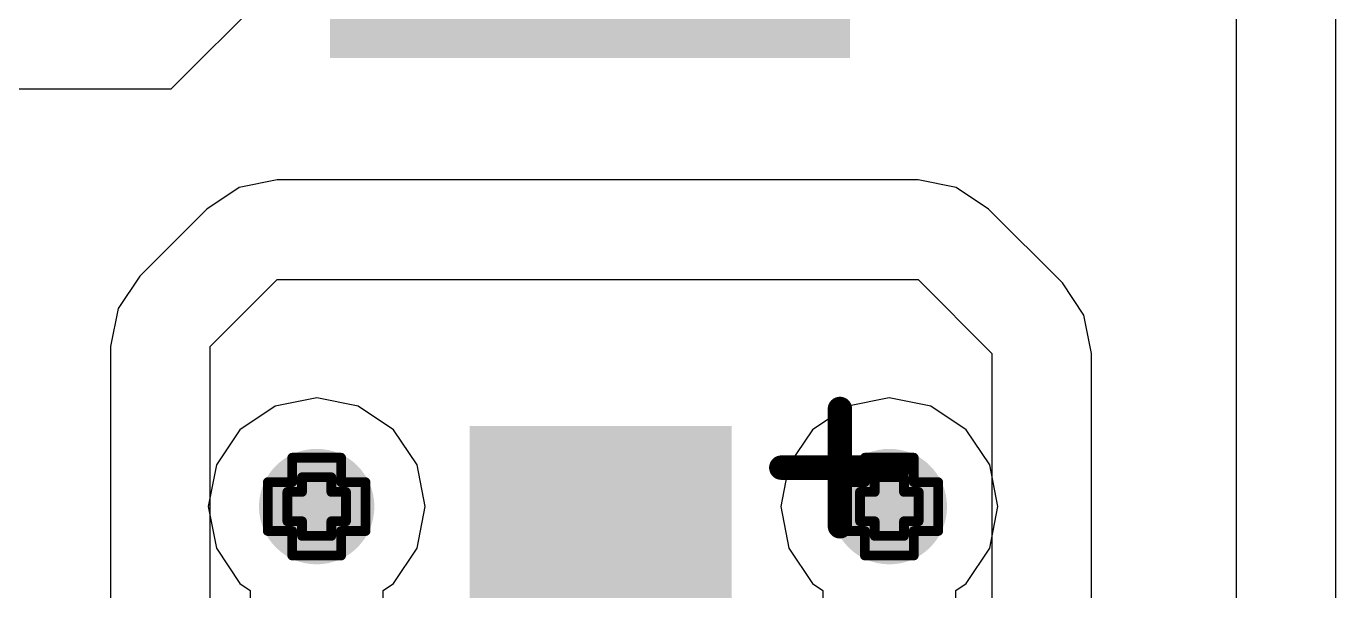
# Model space of a CAD drawing. Header units: inches. Extents: x 0 to 198, y 0 to 199.
# Drawn here: x 5.9123 to 6.1804, y 3.0993 to 3.2148 of the extents above; entities that cross this region are included whole.
import ezdxf

# ---------------------------------------------------------------- set-up
doc = ezdxf.new("R2010")
doc.units = ezdxf.units.IN
doc.header["$MEASUREMENT"] = 0
for name, color, linetype in [('Bottom Layer', 5, 'Continuous'), ('Drill Drawing', 1, 'Continuous'), ('Layer 1', 16, 'Continuous'), ('Layer 2', 76, 'Continuous'), ('Top Layer', 1, 'Continuous'), ('Top Overlay', 2, 'Continuous'), ('Top Paste', 8, 'Continuous'), ('Top Solder', 216, 'Continuous'), ('Via Holes', 16, 'Continuous')]:
    doc.layers.add(name, color=color, linetype=linetype)

# ---------------------------------------------------------------- blocks, each defined once
blk = doc.blocks.new('OVZ121M1VTR_1013_369')
at = {"layer": 'Top Layer'}
blk.add_hatch(color=1, dxfattribs=at).paths.add_polyline_path([(-0.24251, 0.02482), (-0.08858, 0.02482), (-0.08858, -0.02482), (-0.24251, -0.02482)])
at = {"layer": 'Top Paste'}
blk.add_hatch(color=8, dxfattribs=at).paths.add_polyline_path([(-0.24251, 0.02482), (-0.08858, 0.02482), (-0.08858, -0.02482), (-0.24251, -0.02482)])
at = {"layer": 'Top Solder'}
blk.add_hatch(color=216, dxfattribs=at).paths.add_polyline_path([(-0.24451, 0.02682), (-0.08658, 0.02682), (-0.08658, -0.02682), (-0.24451, -0.02682)])
at = {"layer": 'Top Overlay'}
for points in [[(-0.236, 0.037, 0.005, 0.005, 0), (-0.236, 0.061, 0.005, 0.005, 0)], [(-0.224, 0.049, 0.005, 0.005, 0), (-0.248, 0.049, 0.005, 0.005, 0)]]:
    blk.add_lwpolyline(points, format="xyseb", dxfattribs=at)
for points in [[(-0.23725, 0.061, 0.0025, 0.0025, 1), (-0.23475, 0.061, 0.0025, 0.0025, 1)], [(-0.24925, 0.049, 0.0025, 0.0025, 1), (-0.24675, 0.049, 0.0025, 0.0025, 1)], [(-0.22525, 0.049, 0.0025, 0.0025, 1), (-0.22275, 0.049, 0.0025, 0.0025, 1)], [(-0.23725, 0.037, 0.0025, 0.0025, 1), (-0.23475, 0.037, 0.0025, 0.0025, 1)]]:
    blk.add_lwpolyline(points, format="xyseb", close=True, dxfattribs=at)
blk = doc.blocks.new('UCD_220_F_10__D___375')
at = {"layer": 'Top Layer'}
blk.add_hatch(color=1, dxfattribs=at).paths.add_polyline_path([(0.07874, 0.04921), (0.23622, 0.04921), (0.23622, -0.04921), (0.07874, -0.04921)])
at = {"layer": 'Top Paste'}
blk.add_hatch(color=8, dxfattribs=at).paths.add_polyline_path([(0.07874, 0.04921), (0.23622, 0.04921), (0.23622, -0.04921), (0.07874, -0.04921)])
at = {"layer": 'Top Solder'}
blk.add_hatch(color=216, dxfattribs=at).paths.add_polyline_path([(0.07474, 0.05321), (0.24022, 0.05321), (0.24022, -0.05321), (0.07474, -0.05321)])

msp = doc.modelspace()

# ---------------------------------------------------------------- hatches: boundary and pattern name
at = {"layer": 'Bottom Layer'}
h = msp.add_hatch(color=5, dxfattribs=at)
edge = h.paths.add_edge_path()
edge.add_arc((5.97178, 3.11656), 0.01181, 0, 360)
h = msp.add_hatch(color=5, dxfattribs=at)
edge = h.paths.add_edge_path()
edge.add_arc((6.089, 3.11656), 0.01181, 0, 360)
at = {"layer": 'Layer 1'}
h = msp.add_hatch(color=16, dxfattribs=at)
edge = h.paths.add_edge_path()
edge.add_arc((5.97178, 3.11656), 0.01181, 0, 360)
h = msp.add_hatch(color=16, dxfattribs=at)
edge = h.paths.add_edge_path()
edge.add_arc((6.089, 3.11656), 0.01181, 0, 360)
at = {"layer": 'Layer 2'}
h = msp.add_hatch(color=76, dxfattribs=at)
edge = h.paths.add_edge_path()
edge.add_arc((5.97178, 3.11656), 0.01181, 0, 360)
h = msp.add_hatch(color=76, dxfattribs=at)
edge = h.paths.add_edge_path()
edge.add_arc((6.089, 3.11656), 0.01181, 0, 360)
at = {"layer": 'Top Layer'}
h = msp.add_hatch(color=1, dxfattribs=at)
edge = h.paths.add_edge_path()
edge.add_arc((5.97178, 3.11656), 0.01181, 0, 360)
h = msp.add_hatch(color=1, dxfattribs=at)
edge = h.paths.add_edge_path()
edge.add_arc((6.089, 3.11656), 0.01181, 0, 360)
at = {"layer": 'Via Holes'}
h = msp.add_hatch(color=7, dxfattribs=at)
edge = h.paths.add_edge_path()
edge.add_arc((5.97178, 3.11656), 0.00591, 0, 360)
h = msp.add_hatch(color=7, dxfattribs=at)
edge = h.paths.add_edge_path()
edge.add_arc((6.089, 3.11656), 0.00591, 0, 360)

# ---------------------------------------------------------------- linework, layer by layer
at = {"layer": 'Bottom Layer'}
for p, q in [((6.16, 3.352), (6.16, 3.131)), ((6.18039, 3.131), (6.18039, 3.352)), ((5.942, 3.202), (5.96519, 3.22519)), ((5.661, 3.202), (5.942, 3.202)), ((6.16, 3.131), (6.16, 2.454)), ((6.18039, 2.454), (6.18039, 3.131))]:
    msp.add_line(p, q, dxfattribs=at)
at = {"layer": 'Drill Drawing'}
for points in [[(5.96678, 3.12156, 0.002, 0.002, 0), (5.96678, 3.12656, 0.002, 0.002, 0)], [(5.96678, 3.12656, 0.002, 0.002, 0), (5.97678, 3.12656, 0.002, 0.002, 0)], [(5.97678, 3.12156, 0.002, 0.002, 0), (5.97678, 3.12656, 0.002, 0.002, 0)], [(6.084, 3.12156, 0.002, 0.002, 0), (6.084, 3.12656, 0.002, 0.002, 0)], [(6.084, 3.12656, 0.002, 0.002, 0), (6.094, 3.12656, 0.002, 0.002, 0)], [(6.094, 3.12156, 0.002, 0.002, 0), (6.094, 3.12656, 0.002, 0.002, 0)], [(5.96878, 3.11956, 0.002, 0.002, 0), (5.96878, 3.12256, 0.002, 0.002, 0)], [(5.96878, 3.12256, 0.002, 0.002, 0), (5.97478, 3.12256, 0.002, 0.002, 0)], [(5.97478, 3.11956, 0.002, 0.002, 0), (5.97478, 3.12256, 0.002, 0.002, 0)], [(6.086, 3.11956, 0.002, 0.002, 0), (6.086, 3.12256, 0.002, 0.002, 0)], [(6.086, 3.12256, 0.002, 0.002, 0), (6.092, 3.12256, 0.002, 0.002, 0)], [(6.092, 3.11956, 0.002, 0.002, 0), (6.092, 3.12256, 0.002, 0.002, 0)], [(5.96178, 3.11156, 0.002, 0.002, 0), (5.96178, 3.12156, 0.002, 0.002, 0)], [(5.96178, 3.12156, 0.002, 0.002, 0), (5.96678, 3.12156, 0.002, 0.002, 0)], [(5.96578, 3.11356, 0.002, 0.002, 0), (5.96578, 3.11956, 0.002, 0.002, 0)], [(5.96578, 3.11956, 0.002, 0.002, 0), (5.96878, 3.11956, 0.002, 0.002, 0)], [(5.97478, 3.11956, 0.002, 0.002, 0), (5.97778, 3.11956, 0.002, 0.002, 0)], [(5.97678, 3.12156, 0.002, 0.002, 0), (5.98178, 3.12156, 0.002, 0.002, 0)], [(5.97778, 3.11356, 0.002, 0.002, 0), (5.97778, 3.11956, 0.002, 0.002, 0)], [(5.98178, 3.11156, 0.002, 0.002, 0), (5.98178, 3.12156, 0.002, 0.002, 0)], [(6.079, 3.11156, 0.002, 0.002, 0), (6.079, 3.12156, 0.002, 0.002, 0)], [(6.079, 3.12156, 0.002, 0.002, 0), (6.084, 3.12156, 0.002, 0.002, 0)], [(6.083, 3.11356, 0.002, 0.002, 0), (6.083, 3.11956, 0.002, 0.002, 0)], [(6.083, 3.11956, 0.002, 0.002, 0), (6.086, 3.11956, 0.002, 0.002, 0)], [(6.092, 3.11956, 0.002, 0.002, 0), (6.095, 3.11956, 0.002, 0.002, 0)], [(6.094, 3.12156, 0.002, 0.002, 0), (6.099, 3.12156, 0.002, 0.002, 0)], [(6.095, 3.11356, 0.002, 0.002, 0), (6.095, 3.11956, 0.002, 0.002, 0)], [(6.099, 3.11156, 0.002, 0.002, 0), (6.099, 3.12156, 0.002, 0.002, 0)], [(5.96178, 3.11156, 0.002, 0.002, 0), (5.96678, 3.11156, 0.002, 0.002, 0)], [(5.96578, 3.11356, 0.002, 0.002, 0), (5.96878, 3.11356, 0.002, 0.002, 0)], [(5.96678, 3.10656, 0.002, 0.002, 0), (5.96678, 3.11156, 0.002, 0.002, 0)], [(5.96878, 3.11056, 0.002, 0.002, 0), (5.96878, 3.11356, 0.002, 0.002, 0)], [(5.97478, 3.11356, 0.002, 0.002, 0), (5.97778, 3.11356, 0.002, 0.002, 0)], [(5.97478, 3.11056, 0.002, 0.002, 0), (5.97478, 3.11356, 0.002, 0.002, 0)], [(5.97678, 3.11156, 0.002, 0.002, 0), (5.98178, 3.11156, 0.002, 0.002, 0)], [(5.97678, 3.10656, 0.002, 0.002, 0), (5.97678, 3.11156, 0.002, 0.002, 0)], [(6.079, 3.11156, 0.002, 0.002, 0), (6.084, 3.11156, 0.002, 0.002, 0)], [(6.083, 3.11356, 0.002, 0.002, 0), (6.086, 3.11356, 0.002, 0.002, 0)], [(6.084, 3.10656, 0.002, 0.002, 0), (6.084, 3.11156, 0.002, 0.002, 0)], [(6.086, 3.11056, 0.002, 0.002, 0), (6.086, 3.11356, 0.002, 0.002, 0)], [(6.092, 3.11356, 0.002, 0.002, 0), (6.095, 3.11356, 0.002, 0.002, 0)], [(6.092, 3.11056, 0.002, 0.002, 0), (6.092, 3.11356, 0.002, 0.002, 0)], [(6.094, 3.11156, 0.002, 0.002, 0), (6.099, 3.11156, 0.002, 0.002, 0)], [(6.094, 3.10656, 0.002, 0.002, 0), (6.094, 3.11156, 0.002, 0.002, 0)], [(5.96878, 3.11056, 0.002, 0.002, 0), (5.97478, 3.11056, 0.002, 0.002, 0)], [(6.086, 3.11056, 0.002, 0.002, 0), (6.092, 3.11056, 0.002, 0.002, 0)], [(5.96678, 3.10656, 0.002, 0.002, 0), (5.97678, 3.10656, 0.002, 0.002, 0)], [(6.084, 3.10656, 0.002, 0.002, 0), (6.094, 3.10656, 0.002, 0.002, 0)]]:
    msp.add_lwpolyline(points, format="xyseb", dxfattribs=at)
for points in [[(5.96628, 3.12656, 0.001, 0.001, 1), (5.96728, 3.12656, 0.001, 0.001, 1)], [(5.96628, 3.12656, 0.001, 0.001, 1), (5.96728, 3.12656, 0.001, 0.001, 1)], [(5.97628, 3.12656, 0.001, 0.001, 1), (5.97728, 3.12656, 0.001, 0.001, 1)], [(5.97628, 3.12656, 0.001, 0.001, 1), (5.97728, 3.12656, 0.001, 0.001, 1)], [(6.0835, 3.12656, 0.001, 0.001, 1), (6.0845, 3.12656, 0.001, 0.001, 1)], [(6.0835, 3.12656, 0.001, 0.001, 1), (6.0845, 3.12656, 0.001, 0.001, 1)], [(6.0935, 3.12656, 0.001, 0.001, 1), (6.0945, 3.12656, 0.001, 0.001, 1)], [(6.0935, 3.12656, 0.001, 0.001, 1), (6.0945, 3.12656, 0.001, 0.001, 1)], [(5.96828, 3.12256, 0.001, 0.001, 1), (5.96928, 3.12256, 0.001, 0.001, 1)], [(5.96828, 3.12256, 0.001, 0.001, 1), (5.96928, 3.12256, 0.001, 0.001, 1)], [(5.97428, 3.12256, 0.001, 0.001, 1), (5.97528, 3.12256, 0.001, 0.001, 1)], [(5.97428, 3.12256, 0.001, 0.001, 1), (5.97528, 3.12256, 0.001, 0.001, 1)], [(6.0855, 3.12256, 0.001, 0.001, 1), (6.0865, 3.12256, 0.001, 0.001, 1)], [(6.0855, 3.12256, 0.001, 0.001, 1), (6.0865, 3.12256, 0.001, 0.001, 1)], [(6.0915, 3.12256, 0.001, 0.001, 1), (6.0925, 3.12256, 0.001, 0.001, 1)], [(6.0915, 3.12256, 0.001, 0.001, 1), (6.0925, 3.12256, 0.001, 0.001, 1)], [(5.96128, 3.12156, 0.001, 0.001, 1), (5.96228, 3.12156, 0.001, 0.001, 1)], [(5.96128, 3.12156, 0.001, 0.001, 1), (5.96228, 3.12156, 0.001, 0.001, 1)], [(5.96528, 3.11956, 0.001, 0.001, 1), (5.96628, 3.11956, 0.001, 0.001, 1)], [(5.96528, 3.11956, 0.001, 0.001, 1), (5.96628, 3.11956, 0.001, 0.001, 1)], [(5.96628, 3.12156, 0.001, 0.001, 1), (5.96728, 3.12156, 0.001, 0.001, 1)], [(5.96628, 3.12156, 0.001, 0.001, 1), (5.96728, 3.12156, 0.001, 0.001, 1)], [(5.96828, 3.11956, 0.001, 0.001, 1), (5.96928, 3.11956, 0.001, 0.001, 1)], [(5.96828, 3.11956, 0.001, 0.001, 1), (5.96928, 3.11956, 0.001, 0.001, 1)], [(5.97428, 3.11956, 0.001, 0.001, 1), (5.97528, 3.11956, 0.001, 0.001, 1)], [(5.97428, 3.11956, 0.001, 0.001, 1), (5.97528, 3.11956, 0.001, 0.001, 1)], [(5.97628, 3.12156, 0.001, 0.001, 1), (5.97728, 3.12156, 0.001, 0.001, 1)], [(5.97628, 3.12156, 0.001, 0.001, 1), (5.97728, 3.12156, 0.001, 0.001, 1)], [(5.97728, 3.11956, 0.001, 0.001, 1), (5.97828, 3.11956, 0.001, 0.001, 1)], [(5.97728, 3.11956, 0.001, 0.001, 1), (5.97828, 3.11956, 0.001, 0.001, 1)], [(5.98128, 3.12156, 0.001, 0.001, 1), (5.98228, 3.12156, 0.001, 0.001, 1)], [(5.98128, 3.12156, 0.001, 0.001, 1), (5.98228, 3.12156, 0.001, 0.001, 1)], [(6.0785, 3.12156, 0.001, 0.001, 1), (6.0795, 3.12156, 0.001, 0.001, 1)], [(6.0785, 3.12156, 0.001, 0.001, 1), (6.0795, 3.12156, 0.001, 0.001, 1)], [(6.0825, 3.11956, 0.001, 0.001, 1), (6.0835, 3.11956, 0.001, 0.001, 1)], [(6.0825, 3.11956, 0.001, 0.001, 1), (6.0835, 3.11956, 0.001, 0.001, 1)], [(6.0835, 3.12156, 0.001, 0.001, 1), (6.0845, 3.12156, 0.001, 0.001, 1)], [(6.0835, 3.12156, 0.001, 0.001, 1), (6.0845, 3.12156, 0.001, 0.001, 1)], [(6.0855, 3.11956, 0.001, 0.001, 1), (6.0865, 3.11956, 0.001, 0.001, 1)], [(6.0855, 3.11956, 0.001, 0.001, 1), (6.0865, 3.11956, 0.001, 0.001, 1)], [(6.0915, 3.11956, 0.001, 0.001, 1), (6.0925, 3.11956, 0.001, 0.001, 1)], [(6.0915, 3.11956, 0.001, 0.001, 1), (6.0925, 3.11956, 0.001, 0.001, 1)], [(6.0935, 3.12156, 0.001, 0.001, 1), (6.0945, 3.12156, 0.001, 0.001, 1)], [(6.0935, 3.12156, 0.001, 0.001, 1), (6.0945, 3.12156, 0.001, 0.001, 1)], [(6.0945, 3.11956, 0.001, 0.001, 1), (6.0955, 3.11956, 0.001, 0.001, 1)], [(6.0945, 3.11956, 0.001, 0.001, 1), (6.0955, 3.11956, 0.001, 0.001, 1)], [(6.0985, 3.12156, 0.001, 0.001, 1), (6.0995, 3.12156, 0.001, 0.001, 1)], [(6.0985, 3.12156, 0.001, 0.001, 1), (6.0995, 3.12156, 0.001, 0.001, 1)], [(5.96128, 3.11156, 0.001, 0.001, 1), (5.96228, 3.11156, 0.001, 0.001, 1)], [(5.96128, 3.11156, 0.001, 0.001, 1), (5.96228, 3.11156, 0.001, 0.001, 1)], [(5.96528, 3.11356, 0.001, 0.001, 1), (5.96628, 3.11356, 0.001, 0.001, 1)], [(5.96528, 3.11356, 0.001, 0.001, 1), (5.96628, 3.11356, 0.001, 0.001, 1)], [(5.96628, 3.11156, 0.001, 0.001, 1), (5.96728, 3.11156, 0.001, 0.001, 1)], [(5.96628, 3.11156, 0.001, 0.001, 1), (5.96728, 3.11156, 0.001, 0.001, 1)], [(5.96828, 3.11356, 0.001, 0.001, 1), (5.96928, 3.11356, 0.001, 0.001, 1)], [(5.96828, 3.11356, 0.001, 0.001, 1), (5.96928, 3.11356, 0.001, 0.001, 1)], [(5.97428, 3.11356, 0.001, 0.001, 1), (5.97528, 3.11356, 0.001, 0.001, 1)], [(5.97428, 3.11356, 0.001, 0.001, 1), (5.97528, 3.11356, 0.001, 0.001, 1)], [(5.97628, 3.11156, 0.001, 0.001, 1), (5.97728, 3.11156, 0.001, 0.001, 1)], [(5.97628, 3.11156, 0.001, 0.001, 1), (5.97728, 3.11156, 0.001, 0.001, 1)], [(5.97728, 3.11356, 0.001, 0.001, 1), (5.97828, 3.11356, 0.001, 0.001, 1)], [(5.97728, 3.11356, 0.001, 0.001, 1), (5.97828, 3.11356, 0.001, 0.001, 1)], [(5.98128, 3.11156, 0.001, 0.001, 1), (5.98228, 3.11156, 0.001, 0.001, 1)], [(5.98128, 3.11156, 0.001, 0.001, 1), (5.98228, 3.11156, 0.001, 0.001, 1)], [(6.0785, 3.11156, 0.001, 0.001, 1), (6.0795, 3.11156, 0.001, 0.001, 1)], [(6.0785, 3.11156, 0.001, 0.001, 1), (6.0795, 3.11156, 0.001, 0.001, 1)], [(6.0825, 3.11356, 0.001, 0.001, 1), (6.0835, 3.11356, 0.001, 0.001, 1)], [(6.0825, 3.11356, 0.001, 0.001, 1), (6.0835, 3.11356, 0.001, 0.001, 1)], [(6.0835, 3.11156, 0.001, 0.001, 1), (6.0845, 3.11156, 0.001, 0.001, 1)], [(6.0835, 3.11156, 0.001, 0.001, 1), (6.0845, 3.11156, 0.001, 0.001, 1)], [(6.0855, 3.11356, 0.001, 0.001, 1), (6.0865, 3.11356, 0.001, 0.001, 1)], [(6.0855, 3.11356, 0.001, 0.001, 1), (6.0865, 3.11356, 0.001, 0.001, 1)], [(6.0915, 3.11356, 0.001, 0.001, 1), (6.0925, 3.11356, 0.001, 0.001, 1)], [(6.0915, 3.11356, 0.001, 0.001, 1), (6.0925, 3.11356, 0.001, 0.001, 1)], [(6.0935, 3.11156, 0.001, 0.001, 1), (6.0945, 3.11156, 0.001, 0.001, 1)], [(6.0935, 3.11156, 0.001, 0.001, 1), (6.0945, 3.11156, 0.001, 0.001, 1)], [(6.0945, 3.11356, 0.001, 0.001, 1), (6.0955, 3.11356, 0.001, 0.001, 1)], [(6.0945, 3.11356, 0.001, 0.001, 1), (6.0955, 3.11356, 0.001, 0.001, 1)], [(6.0985, 3.11156, 0.001, 0.001, 1), (6.0995, 3.11156, 0.001, 0.001, 1)], [(6.0985, 3.11156, 0.001, 0.001, 1), (6.0995, 3.11156, 0.001, 0.001, 1)], [(5.96828, 3.11056, 0.001, 0.001, 1), (5.96928, 3.11056, 0.001, 0.001, 1)], [(5.96828, 3.11056, 0.001, 0.001, 1), (5.96928, 3.11056, 0.001, 0.001, 1)], [(5.97428, 3.11056, 0.001, 0.001, 1), (5.97528, 3.11056, 0.001, 0.001, 1)], [(5.97428, 3.11056, 0.001, 0.001, 1), (5.97528, 3.11056, 0.001, 0.001, 1)], [(6.0855, 3.11056, 0.001, 0.001, 1), (6.0865, 3.11056, 0.001, 0.001, 1)], [(6.0855, 3.11056, 0.001, 0.001, 1), (6.0865, 3.11056, 0.001, 0.001, 1)], [(6.0915, 3.11056, 0.001, 0.001, 1), (6.0925, 3.11056, 0.001, 0.001, 1)], [(6.0915, 3.11056, 0.001, 0.001, 1), (6.0925, 3.11056, 0.001, 0.001, 1)], [(5.96628, 3.10656, 0.001, 0.001, 1), (5.96728, 3.10656, 0.001, 0.001, 1)], [(5.96628, 3.10656, 0.001, 0.001, 1), (5.96728, 3.10656, 0.001, 0.001, 1)], [(5.97628, 3.10656, 0.001, 0.001, 1), (5.97728, 3.10656, 0.001, 0.001, 1)], [(5.97628, 3.10656, 0.001, 0.001, 1), (5.97728, 3.10656, 0.001, 0.001, 1)], [(6.0835, 3.10656, 0.001, 0.001, 1), (6.0845, 3.10656, 0.001, 0.001, 1)], [(6.0835, 3.10656, 0.001, 0.001, 1), (6.0845, 3.10656, 0.001, 0.001, 1)], [(6.0935, 3.10656, 0.001, 0.001, 1), (6.0945, 3.10656, 0.001, 0.001, 1)], [(6.0935, 3.10656, 0.001, 0.001, 1), (6.0945, 3.10656, 0.001, 0.001, 1)]]:
    msp.add_lwpolyline(points, format="xyseb", close=True, dxfattribs=at)
at = {"layer": 'Layer 1'}
for p, q in [((5.96327, 3.13711), (5.95606, 3.13229)), ((5.97178, 3.1388), (5.96327, 3.13711)), ((5.98029, 3.13711), (5.97178, 3.1388)), ((5.98751, 3.13229), (5.98029, 3.13711)), ((6.08049, 3.13711), (6.07328, 3.13229)), ((6.089, 3.1388), (6.08049, 3.13711)), ((6.09751, 3.13711), (6.089, 3.1388)), ((6.10472, 3.13229), (6.09751, 3.13711)), ((5.95606, 3.13229), (5.95124, 3.12507)), ((5.99233, 3.12507), (5.98751, 3.13229)), ((6.07328, 3.13229), (6.06845, 3.12507)), ((6.10955, 3.12507), (6.10472, 3.13229)), ((5.95124, 3.12507), (5.94954, 3.11656)), ((5.99402, 3.11656), (5.99233, 3.12507)), ((6.06845, 3.12507), (6.06676, 3.11656)), ((6.11124, 3.11656), (6.10955, 3.12507)), ((5.94954, 3.11656), (5.95124, 3.10805)), ((5.99233, 3.10805), (5.99402, 3.11656)), ((6.06676, 3.11656), (6.06845, 3.10805)), ((6.10955, 3.10805), (6.11124, 3.11656)), ((5.95124, 3.10805), (5.95606, 3.10084)), ((5.98751, 3.10084), (5.99233, 3.10805)), ((6.06845, 3.10805), (6.07328, 3.10084)), ((6.10472, 3.10084), (6.10955, 3.10805)), ((5.95606, 3.10084), (5.95818, 3.09942)), ((5.95818, 3.09942), (5.95818, 3.09542)), ((5.98539, 3.09942), (5.98751, 3.10084)), ((5.98539, 3.09542), (5.98539, 3.09942)), ((6.07328, 3.10084), (6.07539, 3.09942)), ((6.07539, 3.09942), (6.07539, 3.09542)), ((6.10261, 3.09942), (6.10472, 3.10084)), ((6.10261, 3.09542), (6.10261, 3.09942))]:
    msp.add_line(p, q, dxfattribs=at)
at = {"layer": 'Layer 2'}
for p, q in [((5.96327, 3.13711), (5.95606, 3.13229)), ((5.97178, 3.1388), (5.96327, 3.13711)), ((5.98029, 3.13711), (5.97178, 3.1388)), ((5.98751, 3.13229), (5.98029, 3.13711)), ((6.08049, 3.13711), (6.07328, 3.13229)), ((6.089, 3.1388), (6.08049, 3.13711)), ((6.09751, 3.13711), (6.089, 3.1388)), ((6.10472, 3.13229), (6.09751, 3.13711)), ((5.95606, 3.13229), (5.95124, 3.12507)), ((5.99233, 3.12507), (5.98751, 3.13229)), ((6.07328, 3.13229), (6.06845, 3.12507)), ((6.10955, 3.12507), (6.10472, 3.13229)), ((5.95124, 3.12507), (5.94954, 3.11656)), ((5.99402, 3.11656), (5.99233, 3.12507)), ((6.06845, 3.12507), (6.06676, 3.11656)), ((6.11124, 3.11656), (6.10955, 3.12507)), ((5.94954, 3.11656), (5.95124, 3.10805)), ((5.99233, 3.10805), (5.99402, 3.11656)), ((6.06676, 3.11656), (6.06845, 3.10805)), ((6.10955, 3.10805), (6.11124, 3.11656)), ((5.95124, 3.10805), (5.95606, 3.10084)), ((5.98751, 3.10084), (5.99233, 3.10805)), ((6.06845, 3.10805), (6.07328, 3.10084)), ((6.10472, 3.10084), (6.10955, 3.10805)), ((5.95606, 3.10084), (5.95818, 3.09942)), ((5.95818, 3.09942), (5.95818, 3.09542)), ((5.98539, 3.09942), (5.98751, 3.10084)), ((5.98539, 3.09542), (5.98539, 3.09942)), ((6.07328, 3.10084), (6.07539, 3.09942)), ((6.07539, 3.09942), (6.07539, 3.09542)), ((6.10261, 3.09942), (6.10472, 3.10084)), ((6.10261, 3.09542), (6.10261, 3.09942))]:
    msp.add_line(p, q, dxfattribs=at)
at = {"layer": 'Top Layer'}
for p, q in [((5.96372, 3.18339), (5.95592, 3.18184)), ((6.0949, 3.18339), (5.96372, 3.18339)), ((6.1027, 3.18184), (6.0949, 3.18339)), ((5.95592, 3.18184), (5.9493, 3.17742)), ((6.10931, 3.17742), (6.1027, 3.18184)), ((5.9493, 3.17742), (5.93558, 3.1637)), ((5.9493, 3.17742), (5.9493, 3.17742)), ((6.12442, 3.16231), (6.10931, 3.17742)), ((6.10931, 3.17742), (6.10931, 3.17742)), ((5.93558, 3.1637), (5.93116, 3.15708)), ((5.93558, 3.1637), (5.93558, 3.1637)), ((5.95, 3.14928), (5.96372, 3.163)), ((5.96372, 3.163), (6.0949, 3.163)), ((6.0949, 3.163), (6.11, 3.1479)), ((6.12884, 3.1557), (6.12442, 3.16231)), ((6.12442, 3.16231), (6.12442, 3.16231)), ((5.93116, 3.15708), (5.92961, 3.14928)), ((6.13039, 3.1479), (6.12884, 3.1557)), ((5.92961, 3.14928), (5.92961, 2.975)), ((5.95, 2.975), (5.95, 3.14928)), ((6.11, 3.1479), (6.11, 2.974)), ((6.13039, 2.974), (6.13039, 3.1479))]:
    msp.add_line(p, q, dxfattribs=at)

# ---------------------------------------------------------------- block references
at = {"rotation": 270}
for name, p in [('UCD_220_F_10__D___375', (6.02773, 3.44853)), ('OVZ121M1VTR_1013_369', (6.02989, 2.88853))]:
    msp.add_blockref(name, p, dxfattribs=at)

doc.saveas('drawing.dxf')
